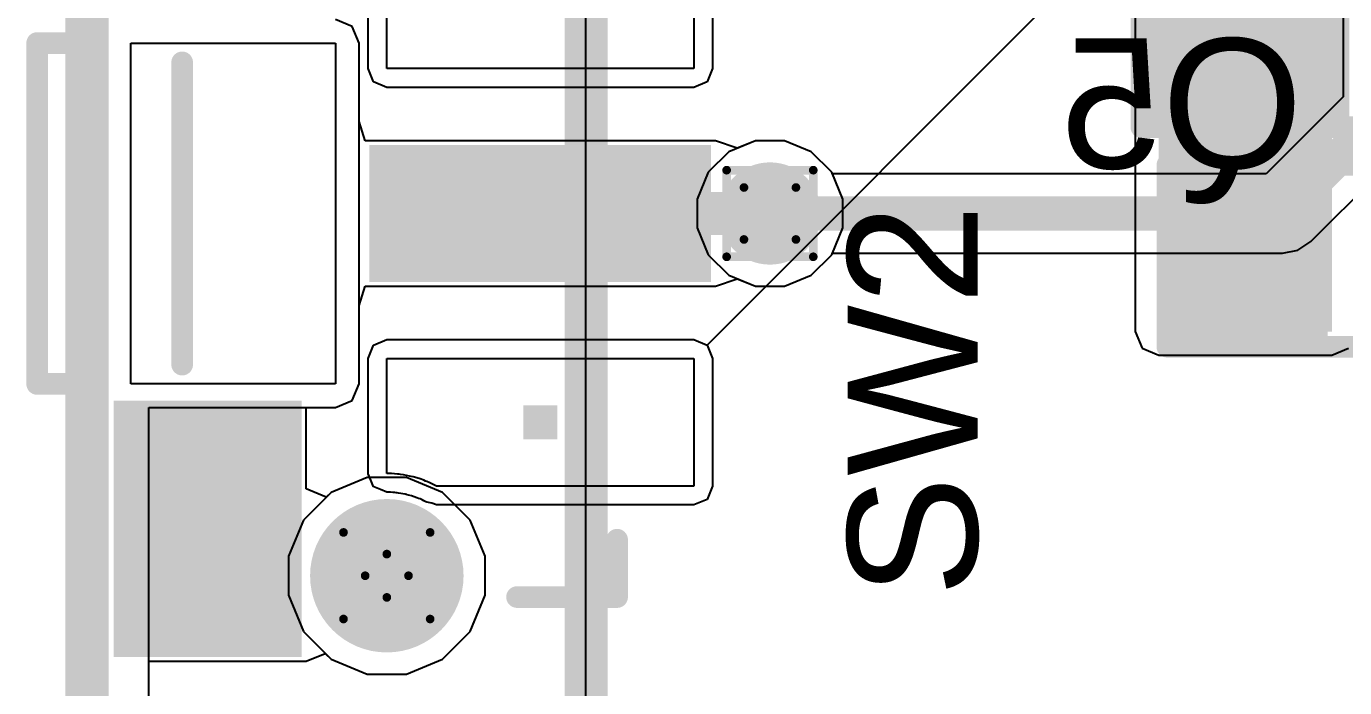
# Model space of a CAD drawing. Header units: inches. Extents: x -6 to 5433, y -4 to 5447.
# Drawn here: x -5.78 to 1.95, y 3.21 to 7.09 of the extents above; entities that cross this region are included whole.
import ezdxf

# ---------------------------------------------------------------- set-up
doc = ezdxf.new("R2010")
doc.units = ezdxf.units.IN
for name, color, linetype in [('Board_outline', 216, 'Continuous'), ('Bottom Layer', 5, 'Continuous'), ('Bottom Overlay', 54, 'Continuous'), ('Bottom Solder', 6, 'Continuous'), ('Drill Drawing', 1, 'Continuous'), ('Ground', 16, 'Continuous'), ('Keep-Out Layer', 6, 'Continuous'), ('Mechanical 4', 56, 'Continuous'), ('Pad Holes', 156, 'Continuous'), ('Power', 76, 'Continuous'), ('Top Layer', 1, 'Continuous'), ('Top Overlay', 2, 'Continuous'), ('Top Paste', 8, 'Continuous'), ('Top Solder', 216, 'Continuous'), ('Via Holes', 16, 'Continuous')]:
    doc.layers.add(name, color=color, linetype=linetype)
doc.styles.add('Arial', font='', dxfattribs={"height": 0.2})
doc.styles.get('Arial').set_extended_font_data('Arial')

# ---------------------------------------------------------------- blocks, each defined once
blk = doc.blocks.new('TL3340AF160QG_33')
at = {"layer": 'Bottom Solder'}
h = blk.add_hatch(color=6, dxfattribs=at)
edge = h.paths.add_edge_path()
edge.add_arc((2.125, 0.075), 0.1016, 0, 360)
at = {"layer": 'Pad Holes'}
h = blk.add_hatch(color=7, dxfattribs=at)
edge = h.paths.add_edge_path()
edge.add_arc((2.125, 0.075), 0.45, 0, 360)
at = {"layer": 'Top Layer'}
for points in [[(-0.3, 1.875), (0.3, 1.875), (0.3, 0.075), (-0.3, 0.075)], [(1.125, 1.075), (1.325, 1.075), (1.325, 0.875), (1.125, 0.875)], [(1.125, 1.075), (1.325, 1.075), (1.325, 0.875), (1.125, 0.875)], [(1.2, -0.525), (2.5, -0.525), (2.5, -1.425), (1.2, -1.425)]]:
    blk.add_hatch(color=1, dxfattribs=at).paths.add_polyline_path(points)
at = {"layer": 'Top Paste'}
for points in [[(-0.3, 1.875), (0.3, 1.875), (0.3, 0.075), (-0.3, 0.075)], [(1.2, -0.525), (2.5, -0.525), (2.5, -1.425), (1.2, -1.425)]]:
    blk.add_hatch(color=8, dxfattribs=at).paths.add_polyline_path(points)
at = {"layer": 'Top Solder'}
for points in [[(-0.4016, 1.9766), (0.4016, 1.9766), (0.4016, -0.0266), (-0.4016, -0.0266)], [(1.0984, -0.4234), (2.6016, -0.4234), (2.6016, -1.5266), (1.0984, -1.5266)]]:
    blk.add_hatch(color=216, dxfattribs=at).paths.add_polyline_path(points)
h = blk.add_hatch(color=216, dxfattribs=at)
edge = h.paths.add_edge_path()
edge.add_arc((2.125, 0.075), 0.1016, 0, 360)
at = {"layer": 'Keep-Out Layer'}
for p, q in [((-1, -1.425), (-1, -0.225)), ((-1, -0.225), (1, -0.225)), ((1, -0.225), (1, -1.425)), ((1, -1.425), (-1, -1.425))]:
    blk.add_line(p, q, dxfattribs=at)
at = {"layer": 'Top Layer'}
for p, q in [((-1.6, 1.875), (-0.85, 1.875)), ((-0.85, 1.875), (-0.85, 0.075)), ((0.85, 0.075), (0.85, 1.875)), ((0.85, 1.875), (1.6, 1.875)), ((1.6, 1.875), (1.6, 0.375)), ((1.5725, 0.3105), (1.5694, 0.3023)), ((1.5793, 0.3267), (1.5725, 0.3105)), ((1.587, 0.3425), (1.5793, 0.3267)), ((1.5955, 0.3579), (1.587, 0.3425)), ((1.6, 0.3655), (1.5955, 0.3579)), ((1.6, 0.375), (1.6, 0.3655)), ((1.5507, 0.25), (1.5451, 0.2285)), ((1.5574, 0.2712), (1.5507, 0.25)), ((1.5651, 0.292), (1.5574, 0.2712)), ((1.5694, 0.3023), (1.5651, 0.292)), ((1.5307, 0.1555), (1.5299, 0.1465)), ((1.533, 0.1734), (1.5307, 0.1555)), ((1.5362, 0.1912), (1.533, 0.1734)), ((1.5403, 0.2089), (1.5362, 0.1912)), ((1.5427, 0.2176), (1.5403, 0.2089)), ((1.5451, 0.2285), (1.5427, 0.2176)), ((1.5252, 0.1019), (1.5248, 0.084)), ((1.5248, 0.084), (1.525, 0.075)), ((1.5264, 0.1198), (1.5252, 0.1019)), ((1.5285, 0.1376), (1.5264, 0.1198)), ((1.5299, 0.1464), (1.5285, 0.1376)), ((1.5299, 0.1465), (1.5299, 0.1464)), ((-0.85, 0.075), (-1.525, 0.075)), ((1.525, 0.075), (0.85, 0.075))]:
    blk.add_line(p, q, dxfattribs=at)
at = {"layer": 'Top Overlay'}
for points in [[(2.25, 1.425, 0.127, 0.127, 0), (1.9135, 1.425, 0.127, 0.127, 0)], [(2.25, 0.8385, 0.127, 0.127, 0), (2.25, 1.425, 0.127, 0.127, 0)], [(0.8865, -1.125, 0.127, 0.127, 0), (-0.8865, -1.125, 0.127, 0.127, 0)], [(-1, -1.975, 0.127, 0.127, 0), (-1, -1.7385, 0.127, 0.127, 0)], [(1, -1.975, 0.127, 0.127, 0), (1, -1.7385, 0.127, 0.127, 0)], [(1, -1.975, 0.127, 0.127, 0), (-1, -1.975, 0.127, 0.127, 0)]]:
    blk.add_lwpolyline(points, format="xyseb", dxfattribs=at)
for points in [[(1.8817, 1.425, 0.0635, 0.0635, 1), (1.9452, 1.425, 0.0635, 0.0635, 1)], [(2.2183, 1.425, 0.0635, 0.0635, 1), (2.2818, 1.425, 0.0635, 0.0635, 1)], [(2.2183, 1.425, 0.0635, 0.0635, 1), (2.2818, 1.425, 0.0635, 0.0635, 1)], [(2.2183, 0.8385, 0.0635, 0.0635, 1), (2.2818, 0.8385, 0.0635, 0.0635, 1)], [(-0.9183, -1.125, 0.0635, 0.0635, 1), (-0.8548, -1.125, 0.0635, 0.0635, 1)], [(0.8548, -1.125, 0.0635, 0.0635, 1), (0.9183, -1.125, 0.0635, 0.0635, 1)], [(-1.0318, -1.7385, 0.0635, 0.0635, 1), (-0.9683, -1.7385, 0.0635, 0.0635, 1)], [(0.9683, -1.7385, 0.0635, 0.0635, 1), (1.0318, -1.7385, 0.0635, 0.0635, 1)], [(-1.0318, -1.975, 0.0635, 0.0635, 1), (-0.9683, -1.975, 0.0635, 0.0635, 1)], [(-1.0318, -1.975, 0.0635, 0.0635, 1), (-0.9683, -1.975, 0.0635, 0.0635, 1)], [(0.9683, -1.975, 0.0635, 0.0635, 1), (1.0318, -1.975, 0.0635, 0.0635, 1)], [(0.9683, -1.975, 0.0635, 0.0635, 1), (1.0318, -1.975, 0.0635, 0.0635, 1)]]:
    blk.add_lwpolyline(points, format="xyseb", close=True, dxfattribs=at)
at = {"layer": 'Top Solder'}
for p, q in [((0.7722, 1.9528), (-5441.5052, 5436.5959)), ((-1.6, 1.985), (-0.85, 1.985)), ((-0.85, 1.985), (-0.7722, 1.9528)), ((-0.7722, 1.9528), (-0.74, 1.875)), ((0.74, 1.875), (0.7722, 1.9528)), ((0.7722, 1.9528), (0.85, 1.985)), ((0.85, 1.985), (1.6, 1.985)), ((1.6, 1.985), (1.6778, 1.9528)), ((1.6778, 1.9528), (1.71, 1.875)), ((-0.74, 1.875), (-0.74, 0.075)), ((0.74, 0.075), (0.74, 1.875)), ((1.71, 1.875), (1.71, 0.3751)), ((1.6986, 0.3381), (1.6942, 0.3087)), ((1.71, 0.3656), (1.6986, 0.3381)), ((1.71, 0.3751), (1.71, 0.3656)), ((1.6614, 0.2355), (1.6564, 0.2195)), ((1.6675, 0.2519), (1.6614, 0.2355)), ((1.671, 0.2603), (1.6675, 0.2519)), ((1.6723, 0.2635), (1.671, 0.2622)), ((1.671, 0.2622), (1.671, 0.2603)), ((1.6746, 0.2697), (1.6723, 0.2635)), ((1.6795, 0.2813), (1.6746, 0.2697)), ((1.6847, 0.292), (1.6795, 0.2813)), ((1.6907, 0.303), (1.6847, 0.292)), ((1.6942, 0.3087), (1.6907, 0.303)), ((1.6418, 0.1567), (1.6401, 0.1435)), ((1.644, 0.1692), (1.6418, 0.1567)), ((1.647, 0.1821), (1.644, 0.1692)), ((1.6488, 0.1889), (1.647, 0.1821)), ((1.65, 0.1938), (1.6485, 0.1916)), ((1.6485, 0.1916), (1.6488, 0.1889)), ((1.652, 0.2026), (1.65, 0.1938)), ((1.6564, 0.2195), (1.652, 0.2026)), ((1.6351, 0.0971), (1.6348, 0.0838)), ((1.6348, 0.0838), (1.635, 0.077)), ((1.6359, 0.1096), (1.6351, 0.0971)), ((1.6375, 0.1226), (1.6359, 0.1096)), ((1.6386, 0.1294), (1.6375, 0.1226)), ((1.6394, 0.1365), (1.6377, 0.1331)), ((1.6377, 0.1331), (1.6386, 0.1294)), ((1.6401, 0.1435), (1.6394, 0.1365)), ((-0.74, 0.075), (-0.7722, -0.0028)), ((0.7722, -0.0028), (0.74, 0.075)), ((1.6192, 0.037), (1.6041, -0.0014)), ((1.635, 0.075), (1.6192, 0.037)), ((1.635, 0.077), (1.6346, 0.076)), ((1.6346, 0.076), (1.635, 0.075)), ((-0.85, -0.035), (-1.525, -0.035)), ((-0.7722, -0.0028), (-0.85, -0.035)), ((0.85, -0.035), (0.7722, -0.0028)), ((1.525, -0.035), (0.85, -0.035)), ((1.526, -0.0346), (1.525, -0.035)), ((1.527, -0.035), (1.526, -0.0346)), ((1.5648, -0.0185), (1.527, -0.035)), ((1.6028, -0.0028), (1.5648, -0.0185)), ((1.6032, -0.0018), (1.6028, -0.0028)), ((1.6041, -0.0014), (1.6032, -0.0018))]:
    blk.add_line(p, q, dxfattribs=at)
blk = doc.blocks.new('RES_0805_62')
at = {"layer": 'Top Layer'}
for points in [[(-1.524, 0.635), (-0.508, 0.635), (-0.508, -0.635), (-1.524, -0.635)], [(0.508, 0.635), (1.524, 0.635), (1.524, -0.635), (0.508, -0.635)]]:
    blk.add_hatch(color=1, dxfattribs=at).paths.add_polyline_path(points)
at = {"layer": 'Top Paste'}
for points in [[(-1.524, 0.635), (-0.508, 0.635), (-0.508, -0.635), (-1.524, -0.635)], [(0.508, 0.635), (1.524, 0.635), (1.524, -0.635), (0.508, -0.635)]]:
    blk.add_hatch(color=8, dxfattribs=at).paths.add_polyline_path(points)
at = {"layer": 'Top Solder'}
for points in [[(-1.6256, 0.7366), (-0.4064, 0.7366), (-0.4064, -0.7366), (-1.6256, -0.7366)], [(0.4064, 0.7366), (1.6256, 0.7366), (1.6256, -0.7366), (0.4064, -0.7366)]]:
    blk.add_hatch(color=216, dxfattribs=at).paths.add_polyline_path(points)
at = {"layer": 'Top Overlay'}
for points in [[(-1.6256, 0.7366, 0.127, 0.127, 0), (-1.6256, -0.7366, 0.127, 0.127, 0)], [(1.6256, 0.7366, 0.127, 0.127, 0), (-1.6256, 0.7366, 0.127, 0.127, 0)], [(1.6256, 0.7366, 0.127, 0.127, 0), (1.6256, -0.7366, 0.127, 0.127, 0)], [(1.6256, -0.7366, 0.127, 0.127, 0), (-1.6256, -0.7366, 0.127, 0.127, 0)]]:
    blk.add_lwpolyline(points, format="xyseb", dxfattribs=at)
for points in [[(-1.65735, 0.7366, 0.0635, 0.0635, 1), (-1.59385, 0.7366, 0.0635, 0.0635, 1)], [(-1.65735, 0.7366, 0.0635, 0.0635, 1), (-1.59385, 0.7366, 0.0635, 0.0635, 1)], [(1.59385, 0.7366, 0.0635, 0.0635, 1), (1.65735, 0.7366, 0.0635, 0.0635, 1)], [(1.59385, 0.7366, 0.0635, 0.0635, 1), (1.65735, 0.7366, 0.0635, 0.0635, 1)], [(-1.65735, -0.7366, 0.0635, 0.0635, 1), (-1.59385, -0.7366, 0.0635, 0.0635, 1)], [(-1.65735, -0.7366, 0.0635, 0.0635, 1), (-1.59385, -0.7366, 0.0635, 0.0635, 1)], [(1.59385, -0.7366, 0.0635, 0.0635, 1), (1.65735, -0.7366, 0.0635, 0.0635, 1)], [(1.59385, -0.7366, 0.0635, 0.0635, 1), (1.65735, -0.7366, 0.0635, 0.0635, 1)]]:
    blk.add_lwpolyline(points, format="xyseb", close=True, dxfattribs=at)
blk = doc.blocks.new('R___0603_63')
at = {"layer": 'Top Layer'}
for points in [[(-0.381, 0.4445), (-0.381, -0.4445), (-1.143, -0.4445), (-1.143, 0.4445)], [(1.143, 0.4445), (1.143, -0.4445), (0.381, -0.4445), (0.381, 0.4445)]]:
    blk.add_hatch(color=1, dxfattribs=at).paths.add_polyline_path(points)
at = {"layer": 'Top Paste'}
for points in [[(-0.381, 0.4445), (-0.381, -0.4445), (-1.143, -0.4445), (-1.143, 0.4445)], [(1.143, 0.4445), (1.143, -0.4445), (0.381, -0.4445), (0.381, 0.4445)]]:
    blk.add_hatch(color=8, dxfattribs=at).paths.add_polyline_path(points)
at = {"layer": 'Top Solder'}
for points in [[(-0.2794, 0.5461), (-0.2794, -0.5461), (-1.2446, -0.5461), (-1.2446, 0.5461)], [(1.2446, 0.5461), (1.2446, -0.5461), (0.2794, -0.5461), (0.2794, 0.5461)]]:
    blk.add_hatch(color=216, dxfattribs=at).paths.add_polyline_path(points)
at = {"layer": 'Top Overlay'}
for points in [[(-1.2192, 0.5334, 0.127, 0.127, 0), (1.2192, 0.5334, 0.127, 0.127, 0)], [(-1.2192, -0.5334, 0.127, 0.127, 0), (-1.2192, 0.5334, 0.127, 0.127, 0)], [(1.2192, -0.5334, 0.127, 0.127, 0), (1.2192, 0.5334, 0.127, 0.127, 0)], [(-1.2192, -0.5334, 0.127, 0.127, 0), (1.2192, -0.5334, 0.127, 0.127, 0)]]:
    blk.add_lwpolyline(points, format="xyseb", dxfattribs=at)
for points in [[(-1.25095, 0.5334, 0.0635, 0.0635, 1), (-1.18745, 0.5334, 0.0635, 0.0635, 1)], [(-1.25095, 0.5334, 0.0635, 0.0635, 1), (-1.18745, 0.5334, 0.0635, 0.0635, 1)], [(1.18745, 0.5334, 0.0635, 0.0635, 1), (1.25095, 0.5334, 0.0635, 0.0635, 1)], [(1.18745, 0.5334, 0.0635, 0.0635, 1), (1.25095, 0.5334, 0.0635, 0.0635, 1)], [(-1.25095, -0.5334, 0.0635, 0.0635, 1), (-1.18745, -0.5334, 0.0635, 0.0635, 1)], [(-1.25095, -0.5334, 0.0635, 0.0635, 1), (-1.18745, -0.5334, 0.0635, 0.0635, 1)], [(1.18745, -0.5334, 0.0635, 0.0635, 1), (1.25095, -0.5334, 0.0635, 0.0635, 1)], [(1.18745, -0.5334, 0.0635, 0.0635, 1), (1.25095, -0.5334, 0.0635, 0.0635, 1)]]:
    blk.add_lwpolyline(points, format="xyseb", close=True, dxfattribs=at)

msp = doc.modelspace()

# ---------------------------------------------------------------- hatches: boundary and pattern name
at = {"layer": 'Bottom Layer'}
h = msp.add_hatch(color=5, dxfattribs=at)
edge = h.paths.add_edge_path()
edge.add_arc((-1.4224, 5.9879), 0.3, 0, 360)
at = {"layer": 'Ground'}
h = msp.add_hatch(color=16, dxfattribs=at)
edge = h.paths.add_edge_path()
edge.add_arc((-1.4224, 5.9879), 0.3, 0, 360)
at = {"layer": 'Power'}
h = msp.add_hatch(color=76, dxfattribs=at)
edge = h.paths.add_edge_path()
edge.add_arc((-1.4224, 5.9879), 0.3, 0, 360)
at = {"layer": 'Top Layer'}
msp.add_hatch(color=1, dxfattribs=at).paths.add_polyline_path([(0.857, 5.2948), (1.873, 5.2948), (1.873, 7.8659), (0.857, 7.8659)])
h = msp.add_hatch(color=1, dxfattribs=at)
edge = h.paths.add_edge_path()
edge.add_arc((-1.4224, 5.9879), 0.3, 0, 360)
at = {"layer": 'Via Holes'}
h = msp.add_hatch(color=7, dxfattribs=at)
edge = h.paths.add_edge_path()
edge.add_arc((-1.4224, 5.9879), 0.15, 0, 360)

# ---------------------------------------------------------------- linework, layer by layer
at = {"layer": 'Board_outline'}
msp.add_lwpolyline([(-5.4266, -3, 0.254, 0.254, 0), (-5.4266, 33.995, 0.254, 0.254, 0)], format="xyseb", dxfattribs=at)
at = {"layer": 'Bottom Layer'}
for p, q in [((-3.8716, 7.0851), (-3.9688, 7.1253)), ((-3.8313, 6.9879), (-3.8716, 7.0851)), ((-3.8313, 4.9879), (-3.8313, 6.9879)), ((-1.6643, 6.3499), (-1.7844, 6.2297)), ((-1.5073, 6.4149), (-1.6643, 6.3499)), ((-1.3375, 6.4149), (-1.5073, 6.4149)), ((-1.1805, 6.3499), (-1.3375, 6.4149)), ((-1.0604, 6.2297), (-1.1805, 6.3499)), ((-1.7844, 6.2297), (-1.8494, 6.0728)), ((-0.9954, 6.0728), (-1.0604, 6.2297)), ((-1.8494, 6.0728), (-1.8494, 5.9029)), ((-0.9954, 5.9029), (-0.9954, 6.0728)), ((-1.8494, 5.9029), (-1.7844, 5.746)), ((-1.0604, 5.746), (-0.9954, 5.9029)), ((-1.7844, 5.746), (-1.6643, 5.6259)), ((-1.1805, 5.6259), (-1.0604, 5.746)), ((-1.6643, 5.6259), (-1.5073, 5.5609)), ((-1.3375, 5.5609), (-1.1805, 5.6259)), ((-1.5073, 5.5609), (-1.3375, 5.5609)), ((-3.8716, 4.8907), (-3.8313, 4.9879)), ((-3.9688, 4.8504), (-3.8716, 4.8907)), ((-5.064, -3.0324), (-5.064, 4.8504)), ((-5.064, 4.8504), (-3.9688, 4.8504)), ((-3.7836, 4.4399), (-3.9956, 4.352)), ((-3.554, 4.4399), (-3.7836, 4.4399)), ((-3.342, 4.352), (-3.554, 4.4399)), ((-3.9956, 4.352), (-4.158, 4.1897)), ((-3.1796, 4.1897), (-3.342, 4.352)), ((-4.158, 4.1897), (-4.2458, 3.9776)), ((-3.0918, 3.9776), (-3.1796, 4.1897)), ((-4.2458, 3.9776), (-4.2458, 3.7481)), ((-3.0918, 3.7481), (-3.0918, 3.9776)), ((-4.2458, 3.7481), (-4.158, 3.536)), ((-3.1796, 3.536), (-3.0918, 3.7481)), ((-4.158, 3.536), (-3.9956, 3.3737)), ((-3.342, 3.3737), (-3.1796, 3.536)), ((-3.9956, 3.3737), (-3.7836, 3.2859)), ((-3.554, 3.2859), (-3.342, 3.3737)), ((-3.7836, 3.2859), (-3.554, 3.2859))]:
    msp.add_line(p, q, dxfattribs=at)
at = {"layer": 'Drill Drawing'}
for points in [[(-1.6764, 6.2419, 0.0508, 0.0508, 0), (-1.1684, 6.2419, 0.0508, 0.0508, 0)], [(-1.6764, 5.7339, 0.0508, 0.0508, 0), (-1.6764, 6.2419, 0.0508, 0.0508, 0)], [(-1.1684, 5.7339, 0.0508, 0.0508, 0), (-1.1684, 6.2419, 0.0508, 0.0508, 0)], [(-1.5748, 6.1403, 0.0508, 0.0508, 0), (-1.27, 6.1403, 0.0508, 0.0508, 0)], [(-1.5748, 5.8355, 0.0508, 0.0508, 0), (-1.5748, 6.1403, 0.0508, 0.0508, 0)], [(-1.27, 5.8355, 0.0508, 0.0508, 0), (-1.27, 6.1403, 0.0508, 0.0508, 0)], [(-1.5748, 5.8355, 0.0508, 0.0508, 0), (-1.27, 5.8355, 0.0508, 0.0508, 0)], [(-1.6764, 5.7339, 0.0508, 0.0508, 0), (-1.1684, 5.7339, 0.0508, 0.0508, 0)], [(-3.9228, 4.1169, 0.0508, 0.0508, 0), (-3.6688, 3.9899, 0.0508, 0.0508, 0)], [(-3.9228, 4.1169, 0.0508, 0.0508, 0), (-3.7958, 3.8629, 0.0508, 0.0508, 0)], [(-3.6688, 3.9899, 0.0508, 0.0508, 0), (-3.4148, 4.1169, 0.0508, 0.0508, 0)], [(-3.5418, 3.8629, 0.0508, 0.0508, 0), (-3.4148, 4.1169, 0.0508, 0.0508, 0)], [(-3.9228, 3.6089, 0.0508, 0.0508, 0), (-3.7958, 3.8629, 0.0508, 0.0508, 0)], [(-3.5418, 3.8629, 0.0508, 0.0508, 0), (-3.4148, 3.6089, 0.0508, 0.0508, 0)], [(-3.9228, 3.6089, 0.0508, 0.0508, 0), (-3.6688, 3.7359, 0.0508, 0.0508, 0)], [(-3.6688, 3.7359, 0.0508, 0.0508, 0), (-3.4148, 3.6089, 0.0508, 0.0508, 0)]]:
    msp.add_lwpolyline(points, format="xyseb", dxfattribs=at)
for points in [[(-1.6891, 6.2419, 0.0254, 0.0254, 1), (-1.6637, 6.2419, 0.0254, 0.0254, 1)], [(-1.6891, 6.2419, 0.0254, 0.0254, 1), (-1.6637, 6.2419, 0.0254, 0.0254, 1)], [(-1.1811, 6.2419, 0.0254, 0.0254, 1), (-1.1557, 6.2419, 0.0254, 0.0254, 1)], [(-1.1811, 6.2419, 0.0254, 0.0254, 1), (-1.1557, 6.2419, 0.0254, 0.0254, 1)], [(-1.5875, 6.1403, 0.0254, 0.0254, 1), (-1.5621, 6.1403, 0.0254, 0.0254, 1)], [(-1.5875, 6.1403, 0.0254, 0.0254, 1), (-1.5621, 6.1403, 0.0254, 0.0254, 1)], [(-1.2827, 6.1403, 0.0254, 0.0254, 1), (-1.2573, 6.1403, 0.0254, 0.0254, 1)], [(-1.2827, 6.1403, 0.0254, 0.0254, 1), (-1.2573, 6.1403, 0.0254, 0.0254, 1)], [(-1.5875, 5.8355, 0.0254, 0.0254, 1), (-1.5621, 5.8355, 0.0254, 0.0254, 1)], [(-1.5875, 5.8355, 0.0254, 0.0254, 1), (-1.5621, 5.8355, 0.0254, 0.0254, 1)], [(-1.2827, 5.8355, 0.0254, 0.0254, 1), (-1.2573, 5.8355, 0.0254, 0.0254, 1)], [(-1.2827, 5.8355, 0.0254, 0.0254, 1), (-1.2573, 5.8355, 0.0254, 0.0254, 1)], [(-1.6891, 5.7339, 0.0254, 0.0254, 1), (-1.6637, 5.7339, 0.0254, 0.0254, 1)], [(-1.6891, 5.7339, 0.0254, 0.0254, 1), (-1.6637, 5.7339, 0.0254, 0.0254, 1)], [(-1.1811, 5.7339, 0.0254, 0.0254, 1), (-1.1557, 5.7339, 0.0254, 0.0254, 1)], [(-1.1811, 5.7339, 0.0254, 0.0254, 1), (-1.1557, 5.7339, 0.0254, 0.0254, 1)], [(-3.9355, 4.1169, 0.0254, 0.0254, 1), (-3.9101, 4.1169, 0.0254, 0.0254, 1)], [(-3.9355, 4.1169, 0.0254, 0.0254, 1), (-3.9101, 4.1169, 0.0254, 0.0254, 1)], [(-3.4275, 4.1169, 0.0254, 0.0254, 1), (-3.4021, 4.1169, 0.0254, 0.0254, 1)], [(-3.4275, 4.1169, 0.0254, 0.0254, 1), (-3.4021, 4.1169, 0.0254, 0.0254, 1)], [(-3.6815, 3.9899, 0.0254, 0.0254, 1), (-3.6561, 3.9899, 0.0254, 0.0254, 1)], [(-3.6815, 3.9899, 0.0254, 0.0254, 1), (-3.6561, 3.9899, 0.0254, 0.0254, 1)], [(-3.8085, 3.8629, 0.0254, 0.0254, 1), (-3.7831, 3.8629, 0.0254, 0.0254, 1)], [(-3.8085, 3.8629, 0.0254, 0.0254, 1), (-3.7831, 3.8629, 0.0254, 0.0254, 1)], [(-3.5545, 3.8629, 0.0254, 0.0254, 1), (-3.5291, 3.8629, 0.0254, 0.0254, 1)], [(-3.5545, 3.8629, 0.0254, 0.0254, 1), (-3.5291, 3.8629, 0.0254, 0.0254, 1)], [(-3.6815, 3.7359, 0.0254, 0.0254, 1), (-3.6561, 3.7359, 0.0254, 0.0254, 1)], [(-3.6815, 3.7359, 0.0254, 0.0254, 1), (-3.6561, 3.7359, 0.0254, 0.0254, 1)], [(-3.9355, 3.6089, 0.0254, 0.0254, 1), (-3.9101, 3.6089, 0.0254, 0.0254, 1)], [(-3.9355, 3.6089, 0.0254, 0.0254, 1), (-3.9101, 3.6089, 0.0254, 0.0254, 1)], [(-3.4275, 3.6089, 0.0254, 0.0254, 1), (-3.4021, 3.6089, 0.0254, 0.0254, 1)], [(-3.4275, 3.6089, 0.0254, 0.0254, 1), (-3.4021, 3.6089, 0.0254, 0.0254, 1)]]:
    msp.add_lwpolyline(points, format="xyseb", close=True, dxfattribs=at)
at = {"layer": 'Ground'}
for p, q in [((-3.8716, 7.0851), (-3.9688, 7.1253)), ((-3.8313, 6.9879), (-3.8716, 7.0851)), ((-3.8313, 4.9879), (-3.8313, 6.9879)), ((-1.6643, 6.3499), (-1.7844, 6.2297)), ((-1.5073, 6.4149), (-1.6643, 6.3499)), ((-1.3375, 6.4149), (-1.5073, 6.4149)), ((-1.1805, 6.3499), (-1.3375, 6.4149)), ((-1.0604, 6.2297), (-1.1805, 6.3499)), ((-1.7844, 6.2297), (-1.8494, 6.0728)), ((-0.9954, 6.0728), (-1.0604, 6.2297)), ((-1.8494, 6.0728), (-1.8494, 5.9029)), ((-0.9954, 5.9029), (-0.9954, 6.0728)), ((-1.8494, 5.9029), (-1.7844, 5.746)), ((-1.0604, 5.746), (-0.9954, 5.9029)), ((-1.7844, 5.746), (-1.6643, 5.6259)), ((-1.1805, 5.6259), (-1.0604, 5.746)), ((-1.6643, 5.6259), (-1.5073, 5.5609)), ((-1.3375, 5.5609), (-1.1805, 5.6259)), ((-1.5073, 5.5609), (-1.3375, 5.5609)), ((-3.8716, 4.8907), (-3.8313, 4.9879)), ((-3.9688, 4.8504), (-3.8716, 4.8907)), ((-5.064, -3.0324), (-5.064, 4.8504)), ((-5.064, 4.8504), (-3.9688, 4.8504)), ((-3.7836, 4.4399), (-3.9956, 4.352)), ((-3.554, 4.4399), (-3.7836, 4.4399)), ((-3.342, 4.352), (-3.554, 4.4399)), ((-3.9956, 4.352), (-4.158, 4.1897)), ((-3.1796, 4.1897), (-3.342, 4.352)), ((-4.158, 4.1897), (-4.2458, 3.9776)), ((-3.0918, 3.9776), (-3.1796, 4.1897)), ((-4.2458, 3.9776), (-4.2458, 3.7481)), ((-3.0918, 3.7481), (-3.0918, 3.9776)), ((-4.2458, 3.7481), (-4.158, 3.536)), ((-3.1796, 3.536), (-3.0918, 3.7481)), ((-4.158, 3.536), (-3.9956, 3.3737)), ((-3.342, 3.3737), (-3.1796, 3.536)), ((-3.9956, 3.3737), (-3.7836, 3.2859)), ((-3.554, 3.2859), (-3.342, 3.3737)), ((-3.7836, 3.2859), (-3.554, 3.2859))]:
    msp.add_line(p, q, dxfattribs=at)
at = {"layer": 'Mechanical 4'}
for points in [[(-2.5, -2.5, 0.254, 0.254, 0), (-2.5, 33.5, 0.254, 0.254, 0)], [(-2.5028, -2.505, 0.0127, 0.0127, 0), (-2.5028, 33.495, 0.0127, 0.0127, 0)]]:
    msp.add_lwpolyline(points, format="xyseb", dxfattribs=at)
at = {"layer": 'Power'}
for p, q in [((1.9392, 11.6286), (1.9392, 6.6731)), ((-3.8716, 7.0851), (-3.9688, 7.1253)), ((-3.8313, 6.9879), (-3.8716, 7.0851)), ((-3.8313, 4.9879), (-3.8313, 6.9879)), ((1.9392, 6.6731), (1.4871, 6.2209)), ((-1.6643, 6.3499), (-1.7844, 6.2297)), ((-1.5073, 6.4149), (-1.6643, 6.3499)), ((-1.3375, 6.4149), (-1.5073, 6.4149)), ((-1.1805, 6.3499), (-1.3375, 6.4149)), ((-1.0604, 6.2297), (-1.1805, 6.3499)), ((1.7484, 5.8231), (2.3371, 6.4117)), ((-1.7844, 6.2297), (-1.8494, 6.0728)), ((-1.0568, 6.2209), (-1.0604, 6.2297)), ((1.4871, 6.2209), (-1.0568, 6.2209)), ((-1.8494, 6.0728), (-1.8494, 5.9029)), ((-1.8494, 5.9029), (-1.7844, 5.746)), ((1.6728, 5.7725), (1.7484, 5.8231)), ((-1.7844, 5.746), (-1.6643, 5.6259)), ((-1.1805, 5.6259), (-1.0604, 5.746)), ((-1.0604, 5.746), (-1.0568, 5.7548)), ((-1.0568, 5.7548), (1.5836, 5.7548)), ((1.5836, 5.7548), (1.6728, 5.7725)), ((-1.6643, 5.6259), (-1.5073, 5.5609)), ((-1.3375, 5.5609), (-1.1805, 5.6259)), ((-1.5073, 5.5609), (-1.3375, 5.5609)), ((-3.8716, 4.8907), (-3.8313, 4.9879)), ((-3.9688, 4.8504), (-3.8716, 4.8907)), ((-5.064, -3.0324), (-5.064, 4.8504)), ((-5.064, 4.8504), (-3.9688, 4.8504)), ((-3.7836, 4.4399), (-3.9956, 4.352)), ((-3.554, 4.4399), (-3.7836, 4.4399)), ((-3.342, 4.352), (-3.554, 4.4399)), ((-3.9956, 4.352), (-4.158, 4.1897)), ((-3.1796, 4.1897), (-3.342, 4.352)), ((-4.158, 4.1897), (-4.2458, 3.9776)), ((-3.0918, 3.9776), (-3.1796, 4.1897)), ((-4.2458, 3.9776), (-4.2458, 3.7481)), ((-3.0918, 3.7481), (-3.0918, 3.9776)), ((-4.2458, 3.7481), (-4.158, 3.536)), ((-3.1796, 3.536), (-3.0918, 3.7481)), ((-4.158, 3.536), (-3.9956, 3.3737)), ((-3.342, 3.3737), (-3.1796, 3.536)), ((-3.9956, 3.3737), (-3.7836, 3.2859)), ((-3.554, 3.2859), (-3.342, 3.3737)), ((-3.7836, 3.2859), (-3.554, 3.2859))]:
    msp.add_line(p, q, dxfattribs=at)
for points in [[(1.5836, 5.9879, 0.2032, 0.2032, 0), (2.1722, 6.5765, 0.2032, 0.2032, 0)], [(-1.4224, 5.9879, 0.2032, 0.2032, 0), (1.5836, 5.9879, 0.2032, 0.2032, 0)]]:
    msp.add_lwpolyline(points, format="xyseb", dxfattribs=at)
for points in [[(-1.4732, 5.9879, 0.1016, 0.1016, 1), (-1.3716, 5.9879, 0.1016, 0.1016, 1)], [(1.5328, 5.9879, 0.1016, 0.1016, 1), (1.6344, 5.9879, 0.1016, 0.1016, 1)], [(1.5328, 5.9879, 0.1016, 0.1016, 1), (1.6344, 5.9879, 0.1016, 0.1016, 1)]]:
    msp.add_lwpolyline(points, format="xyseb", close=True, dxfattribs=at)
at = {"layer": 'Top Layer'}
for p, q in [((0.7196, 7.5674), (0.7196, 5.2948)), ((-3.8716, 7.0851), (-3.9688, 7.1253)), ((-3.8313, 6.9879), (-3.8716, 7.0851)), ((-3.8313, 6.5271), (-3.8313, 6.9879)), ((-3.7958, 6.4149), (-3.8313, 6.5271)), ((-3.7043, 6.4149), (-3.7958, 6.4149)), ((-1.7418, 6.4149), (-3.7043, 6.4149)), ((-1.6148, 6.3704), (-1.7418, 6.4149)), ((-1.7418, 6.4149), (-1.7418, 6.4149)), ((-1.5073, 6.4149), (-1.6148, 6.3704)), ((-1.3375, 6.4149), (-1.5073, 6.4149)), ((-1.1805, 6.3499), (-1.3375, 6.4149)), ((-1.0604, 6.2297), (-1.1805, 6.3499)), ((-0.9954, 6.0728), (-1.0604, 6.2297)), ((-0.9954, 5.9029), (-0.9954, 6.0728)), ((-1.0604, 5.746), (-0.9954, 5.9029)), ((-1.1805, 5.6259), (-1.0604, 5.746)), ((-1.7418, 5.5609), (-1.6148, 5.6054)), ((-1.6148, 5.6054), (-1.5073, 5.5609)), ((-1.3375, 5.5609), (-1.1805, 5.6259)), ((-3.8313, 5.4486), (-3.7958, 5.5609)), ((-3.7958, 5.5609), (-3.7043, 5.5609)), ((-3.7043, 5.5609), (-1.7418, 5.5609)), ((-1.7418, 5.5609), (-1.7418, 5.5609)), ((-1.5073, 5.5609), (-1.3375, 5.5609)), ((-3.8313, 4.9879), (-3.8313, 5.4486)), ((0.7196, 5.2948), (0.7598, 5.1976)), ((0.7598, 5.1976), (0.857, 5.1573)), ((1.873, 5.1573), (1.9702, 5.1976)), ((0.857, 5.1573), (1.873, 5.1573)), ((-3.8716, 4.8907), (-3.8313, 4.9879)), ((-3.9688, 4.8504), (-3.8716, 4.8907)), ((-4.1418, 4.3718), (-4.1418, 4.8504)), ((-4.1418, 4.8504), (-3.9688, 4.8504)), ((-3.7836, 4.4399), (-3.9956, 4.352)), ((-3.554, 4.4399), (-3.7836, 4.4399)), ((-3.342, 4.352), (-3.554, 4.4399)), ((-4.0245, 4.3232), (-4.1418, 4.3718)), ((-3.9956, 4.352), (-4.0245, 4.3232)), ((-3.1796, 4.1897), (-3.342, 4.352)), ((-3.0918, 3.9776), (-3.1796, 4.1897)), ((-3.0918, 3.7481), (-3.0918, 3.9776)), ((-3.1796, 3.536), (-3.0918, 3.7481)), ((-3.342, 3.3737), (-3.1796, 3.536)), ((-4.1418, 3.3609), (-4.0294, 3.4074)), ((-4.0294, 3.4074), (-3.9956, 3.3737)), ((-5.064, -3.0324), (-5.064, 3.3609)), ((-5.064, 3.3609), (-4.1418, 3.3609)), ((-4.1418, 3.3609), (-4.1418, 3.3609)), ((-3.9956, 3.3737), (-3.7836, 3.2859)), ((-3.554, 3.2859), (-3.342, 3.3737)), ((-3.7836, 3.2859), (-3.554, 3.2859))]:
    msp.add_line(p, q, dxfattribs=at)
msp.add_lwpolyline([(-2.7688, 5.9879, 0.254, 0.254, 0), (-1.4224, 5.9879, 0.254, 0.254, 0)], format="xyseb", dxfattribs=at)
for points in [[(-2.8323, 5.9879, 0.127, 0.127, 1), (-2.7053, 5.9879, 0.127, 0.127, 1)], [(-1.4859, 5.9879, 0.127, 0.127, 1), (-1.3589, 5.9879, 0.127, 0.127, 1)]]:
    msp.add_lwpolyline(points, format="xyseb", close=True, dxfattribs=at)

# ---------------------------------------------------------------- block references
for name, p, rotation in [('TL3340AF160QG_33', (-3.7438, 5.9879), 270), ('RES_0805_62', (2.381, 7.2309), 180)]:
    msp.add_blockref(name, p, dxfattribs=dict(rotation=rotation))
msp.add_blockref('R___0603_63', (2.127, 5.7393))

# ---------------------------------------------------------------- texts
at = {"layer": 'Bottom Overlay', "style": 'Arial', "text_generation_flag": 2}
msp.add_text('Q5', height=0.762, dxfattribs=at).set_placement((1.7019, 6.2526))
at = {"layer": 'Top Overlay', "style": 'Arial'}
msp.add_text('SW2', height=0.762, rotation=90, dxfattribs=at).set_placement((-0.2055, 3.7384))

doc.saveas('drawing.dxf')
